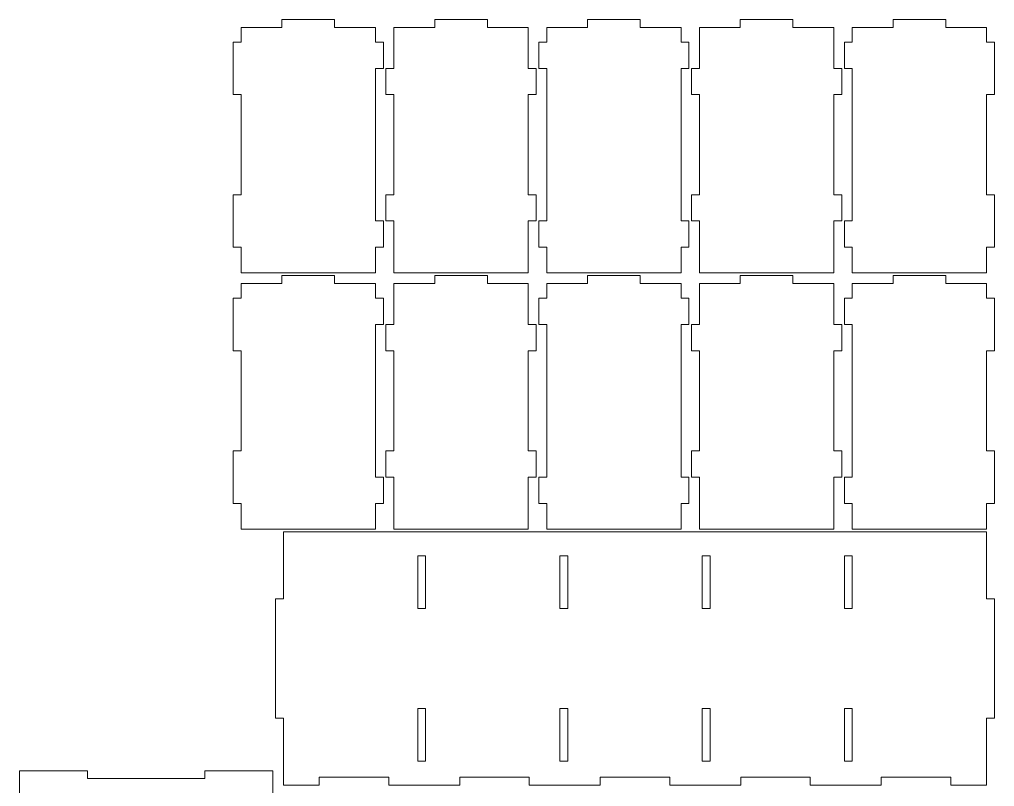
# Model space of a CAD drawing. Header units: centimetres. Extents: x -111.3 to -47.7, y -48.1 to 14.1.
# Drawn here: x -109.25 to -72.19, y -15 to 14.14 of the extents above; entities that cross this region are included whole.
import ezdxf

# ---------------------------------------------------------------- set-up
doc = ezdxf.new("R2010")
doc.units = ezdxf.units.CM
doc.header["$MEASUREMENT"] = 0
doc.layers.add('layer 1', color=7, linetype='Continuous')

msp = doc.modelspace()

# ---------------------------------------------------------------- linework, layer by layer
at = {"layer": 'layer 1', "lineweight": 18}
for points in [[(-97.2752, 14.13903), (-97.2752, 14.13903), (-99.2752, 14.13903), (-99.2752, 14.13903), (-99.2752, 14.13903), (-99.2752, 14.13903), (-99.2752, 13.83869), (-99.2752, 13.83869), (-99.2752, 13.83869), (-99.2752, 13.83869), (-100.82806, 13.83869), (-100.82806, 13.83869), (-100.82806, 13.83869), (-100.82806, 13.83869), (-100.82806, 13.28379), (-100.82806, 13.28379), (-100.82806, 13.28379), (-100.82806, 13.28379), (-101.12899, 13.28379), (-101.12899, 13.28379), (-101.12899, 13.28379), (-101.12899, 13.28379), (-101.12899, 11.28379), (-101.12899, 11.28379), (-101.12899, 11.28379), (-101.12899, 11.28379), (-100.82806, 11.28379), (-100.82806, 11.28379), (-100.82806, 11.28379), (-100.82806, 11.28379), (-100.82806, 7.48379), (-100.82806, 7.48379), (-100.82806, 7.48379), (-100.82806, 7.48379), (-101.12899, 7.48379), (-101.12899, 7.48379), (-101.12899, 7.48379), (-101.12899, 7.48379), (-101.12899, 5.48379), (-101.12899, 5.48379), (-101.12899, 5.48379), (-101.12899, 5.48379), (-100.82806, 5.48379), (-100.82806, 5.48379), (-100.82806, 5.48379), (-100.82806, 5.48379), (-100.82806, 4.50869), (-100.82806, 4.50869), (-100.82806, 4.50869), (-100.82806, 4.50869), (-95.72233, 4.50869), (-95.72233, 4.50869), (-95.72233, 4.50869), (-95.72233, 4.50869), (-95.72233, 5.48379), (-95.72233, 5.48379), (-95.72233, 5.48379), (-95.72233, 5.48379), (-95.4214, 5.48379), (-95.4214, 5.48379), (-95.4214, 5.48379), (-95.4214, 5.48379), (-95.4214, 6.48379), (-95.4214, 6.48379), (-95.4214, 6.48379), (-95.4214, 6.48379), (-95.72233, 6.48379), (-95.72233, 6.48379), (-95.72233, 6.48379), (-95.72233, 6.48379), (-95.72233, 12.28379), (-95.72233, 12.28379), (-95.72233, 12.28379), (-95.72233, 12.28379), (-95.4214, 12.28379), (-95.4214, 12.28379), (-95.4214, 12.28379), (-95.4214, 12.28379), (-95.4214, 13.28379), (-95.4214, 13.28379), (-95.4214, 13.28379), (-95.4214, 13.28379), (-95.72233, 13.28379), (-95.72233, 13.28379), (-95.72233, 13.28379), (-95.72233, 13.28379), (-95.72233, 13.83869), (-95.72233, 13.83869), (-95.72233, 13.83869), (-95.72233, 13.83869), (-97.2752, 13.83869), (-97.2752, 13.83869), (-97.2752, 13.83869), (-97.2752, 13.83869), (-97.2752, 14.13903), (-97.2752, 14.13903)], [(-91.46761, 14.13903), (-91.46761, 14.13903), (-93.46761, 14.13903), (-93.46761, 14.13903), (-93.46761, 14.13903), (-93.46761, 14.13903), (-93.46761, 13.83869), (-93.46761, 13.83869), (-93.46761, 13.83869), (-93.46761, 13.83869), (-95.02047, 13.83869), (-95.02047, 13.83869), (-95.02047, 13.83869), (-95.02047, 13.83869), (-95.02047, 12.28379), (-95.02047, 12.28379), (-95.02047, 12.28379), (-95.02047, 12.28379), (-95.3214, 12.28379), (-95.3214, 12.28379), (-95.3214, 12.28379), (-95.3214, 12.28379), (-95.3214, 11.28379), (-95.3214, 11.28379), (-95.3214, 11.28379), (-95.3214, 11.28379), (-95.02047, 11.28379), (-95.02047, 11.28379), (-95.02047, 11.28379), (-95.02047, 11.28379), (-95.02047, 7.48379), (-95.02047, 7.48379), (-95.02047, 7.48379), (-95.02047, 7.48379), (-95.3214, 7.48379), (-95.3214, 7.48379), (-95.3214, 7.48379), (-95.3214, 7.48379), (-95.3214, 6.48379), (-95.3214, 6.48379), (-95.3214, 6.48379), (-95.3214, 6.48379), (-95.02047, 6.48379), (-95.02047, 6.48379), (-95.02047, 6.48379), (-95.02047, 6.48379), (-95.02047, 4.50869), (-95.02047, 4.50869), (-95.02047, 4.50869), (-95.02047, 4.50869), (-89.91474, 4.50869), (-89.91474, 4.50869), (-89.91474, 4.50869), (-89.91474, 4.50869), (-89.91474, 6.48379), (-89.91474, 6.48379), (-89.91474, 6.48379), (-89.91474, 6.48379), (-89.61381, 6.48379), (-89.61381, 6.48379), (-89.61381, 6.48379), (-89.61381, 6.48379), (-89.61381, 7.48379), (-89.61381, 7.48379), (-89.61381, 7.48379), (-89.61381, 7.48379), (-89.91474, 7.48379), (-89.91474, 7.48379), (-89.91474, 7.48379), (-89.91474, 7.48379), (-89.91474, 11.28379), (-89.91474, 11.28379), (-89.91474, 11.28379), (-89.91474, 11.28379), (-89.61381, 11.28379), (-89.61381, 11.28379), (-89.61381, 11.28379), (-89.61381, 11.28379), (-89.61381, 12.28379), (-89.61381, 12.28379), (-89.61381, 12.28379), (-89.61381, 12.28379), (-89.91474, 12.28379), (-89.91474, 12.28379), (-89.91474, 12.28379), (-89.91474, 12.28379), (-89.91474, 13.83869), (-89.91474, 13.83869), (-89.91474, 13.83869), (-89.91474, 13.83869), (-91.46761, 13.83869), (-91.46761, 13.83869), (-91.46761, 13.83869), (-91.46761, 13.83869), (-91.46761, 14.13903), (-91.46761, 14.13903)], [(-85.66095, 14.13903), (-85.66095, 14.13903), (-87.66095, 14.13903), (-87.66095, 14.13903), (-87.66095, 14.13903), (-87.66095, 14.13903), (-87.66095, 13.83869), (-87.66095, 13.83869), (-87.66095, 13.83869), (-87.66095, 13.83869), (-89.21381, 13.83869), (-89.21381, 13.83869), (-89.21381, 13.83869), (-89.21381, 13.83869), (-89.21381, 13.28379), (-89.21381, 13.28379), (-89.21381, 13.28379), (-89.21381, 13.28379), (-89.51474, 13.28379), (-89.51474, 13.28379), (-89.51474, 13.28379), (-89.51474, 13.28379), (-89.51474, 12.28379), (-89.51474, 12.28379), (-89.51474, 12.28379), (-89.51474, 12.28379), (-89.21381, 12.28379), (-89.21381, 12.28379), (-89.21381, 12.28379), (-89.21381, 12.28379), (-89.21381, 6.48379), (-89.21381, 6.48379), (-89.21381, 6.48379), (-89.21381, 6.48379), (-89.51474, 6.48379), (-89.51474, 6.48379), (-89.51474, 6.48379), (-89.51474, 6.48379), (-89.51474, 5.48379), (-89.51474, 5.48379), (-89.51474, 5.48379), (-89.51474, 5.48379), (-89.21381, 5.48379), (-89.21381, 5.48379), (-89.21381, 5.48379), (-89.21381, 5.48379), (-89.21381, 4.50869), (-89.21381, 4.50869), (-89.21381, 4.50869), (-89.21381, 4.50869), (-84.10808, 4.50869), (-84.10808, 4.50869), (-84.10808, 4.50869), (-84.10808, 4.50869), (-84.10808, 5.48379), (-84.10808, 5.48379), (-84.10808, 5.48379), (-84.10808, 5.48379), (-83.80715, 5.48379), (-83.80715, 5.48379), (-83.80715, 5.48379), (-83.80715, 5.48379), (-83.80715, 6.48379), (-83.80715, 6.48379), (-83.80715, 6.48379), (-83.80715, 6.48379), (-84.10808, 6.48379), (-84.10808, 6.48379), (-84.10808, 6.48379), (-84.10808, 6.48379), (-84.10808, 12.28379), (-84.10808, 12.28379), (-84.10808, 12.28379), (-84.10808, 12.28379), (-83.80715, 12.28379), (-83.80715, 12.28379), (-83.80715, 12.28379), (-83.80715, 12.28379), (-83.80715, 13.28379), (-83.80715, 13.28379), (-83.80715, 13.28379), (-83.80715, 13.28379), (-84.10808, 13.28379), (-84.10808, 13.28379), (-84.10808, 13.28379), (-84.10808, 13.28379), (-84.10808, 13.83869), (-84.10808, 13.83869), (-84.10808, 13.83869), (-84.10808, 13.83869), (-85.66095, 13.83869), (-85.66095, 13.83869), (-85.66095, 13.83869), (-85.66095, 13.83869), (-85.66095, 14.13903), (-85.66095, 14.13903)], [(-79.85336, 14.13903), (-79.85336, 14.13903), (-81.85336, 14.13903), (-81.85336, 14.13903), (-81.85336, 14.13903), (-81.85336, 14.13903), (-81.85336, 13.83869), (-81.85336, 13.83869), (-81.85336, 13.83869), (-81.85336, 13.83869), (-83.40622, 13.83869), (-83.40622, 13.83869), (-83.40622, 13.83869), (-83.40622, 13.83869), (-83.40622, 12.28379), (-83.40622, 12.28379), (-83.40622, 12.28379), (-83.40622, 12.28379), (-83.70715, 12.28379), (-83.70715, 12.28379), (-83.70715, 12.28379), (-83.70715, 12.28379), (-83.70715, 11.28379), (-83.70715, 11.28379), (-83.70715, 11.28379), (-83.70715, 11.28379), (-83.40622, 11.28379), (-83.40622, 11.28379), (-83.40622, 11.28379), (-83.40622, 11.28379), (-83.40622, 7.48379), (-83.40622, 7.48379), (-83.40622, 7.48379), (-83.40622, 7.48379), (-83.70715, 7.48379), (-83.70715, 7.48379), (-83.70715, 7.48379), (-83.70715, 7.48379), (-83.70715, 6.48379), (-83.70715, 6.48379), (-83.70715, 6.48379), (-83.70715, 6.48379), (-83.40622, 6.48379), (-83.40622, 6.48379), (-83.40622, 6.48379), (-83.40622, 6.48379), (-83.40622, 4.50869), (-83.40622, 4.50869), (-83.40622, 4.50869), (-83.40622, 4.50869), (-78.30049, 4.50869), (-78.30049, 4.50869), (-78.30049, 4.50869), (-78.30049, 4.50869), (-78.30049, 6.48379), (-78.30049, 6.48379), (-78.30049, 6.48379), (-78.30049, 6.48379), (-77.99956, 6.48379), (-77.99956, 6.48379), (-77.99956, 6.48379), (-77.99956, 6.48379), (-77.99956, 7.48379), (-77.99956, 7.48379), (-77.99956, 7.48379), (-77.99956, 7.48379), (-78.30049, 7.48379), (-78.30049, 7.48379), (-78.30049, 7.48379), (-78.30049, 7.48379), (-78.30049, 11.28379), (-78.30049, 11.28379), (-78.30049, 11.28379), (-78.30049, 11.28379), (-77.99956, 11.28379), (-77.99956, 11.28379), (-77.99956, 11.28379), (-77.99956, 11.28379), (-77.99956, 12.28379), (-77.99956, 12.28379), (-77.99956, 12.28379), (-77.99956, 12.28379), (-78.30049, 12.28379), (-78.30049, 12.28379), (-78.30049, 12.28379), (-78.30049, 12.28379), (-78.30049, 13.83869), (-78.30049, 13.83869), (-78.30049, 13.83869), (-78.30049, 13.83869), (-79.85336, 13.83869), (-79.85336, 13.83869), (-79.85336, 13.83869), (-79.85336, 13.83869), (-79.85336, 14.13903), (-79.85336, 14.13903)], [(-74.04577, 14.13903), (-74.04577, 14.13903), (-76.04577, 14.13903), (-76.04577, 14.13903), (-76.04577, 14.13903), (-76.04577, 14.13903), (-76.04577, 13.83869), (-76.04577, 13.83869), (-76.04577, 13.83869), (-76.04577, 13.83869), (-77.59863, 13.83869), (-77.59863, 13.83869), (-77.59863, 13.83869), (-77.59863, 13.83869), (-77.59863, 13.28379), (-77.59863, 13.28379), (-77.59863, 13.28379), (-77.59863, 13.28379), (-77.89956, 13.28379), (-77.89956, 13.28379), (-77.89956, 13.28379), (-77.89956, 13.28379), (-77.89956, 12.28379), (-77.89956, 12.28379), (-77.89956, 12.28379), (-77.89956, 12.28379), (-77.59863, 12.28379), (-77.59863, 12.28379), (-77.59863, 12.28379), (-77.59863, 12.28379), (-77.59863, 6.48379), (-77.59863, 6.48379), (-77.59863, 6.48379), (-77.59863, 6.48379), (-77.89956, 6.48379), (-77.89956, 6.48379), (-77.89956, 6.48379), (-77.89956, 6.48379), (-77.89956, 5.48379), (-77.89956, 5.48379), (-77.89956, 5.48379), (-77.89956, 5.48379), (-77.59863, 5.48379), (-77.59863, 5.48379), (-77.59863, 5.48379), (-77.59863, 5.48379), (-77.59863, 4.50869), (-77.59863, 4.50869), (-77.59863, 4.50869), (-77.59863, 4.50869), (-72.4929, 4.50869), (-72.4929, 4.50869), (-72.4929, 4.50869), (-72.4929, 4.50869), (-72.4929, 5.48379), (-72.4929, 5.48379), (-72.4929, 5.48379), (-72.4929, 5.48379), (-72.19197, 5.48379), (-72.19197, 5.48379), (-72.19197, 5.48379), (-72.19197, 5.48379), (-72.19197, 7.48379), (-72.19197, 7.48379), (-72.19197, 7.48379), (-72.19197, 7.48379), (-72.4929, 7.48379), (-72.4929, 7.48379), (-72.4929, 7.48379), (-72.4929, 7.48379), (-72.4929, 11.28379), (-72.4929, 11.28379), (-72.4929, 11.28379), (-72.4929, 11.28379), (-72.19197, 11.28379), (-72.19197, 11.28379), (-72.19197, 11.28379), (-72.19197, 11.28379), (-72.19197, 13.28379), (-72.19197, 13.28379), (-72.19197, 13.28379), (-72.19197, 13.28379), (-72.4929, 13.28379), (-72.4929, 13.28379), (-72.4929, 13.28379), (-72.4929, 13.28379), (-72.4929, 13.83869), (-72.4929, 13.83869), (-72.4929, 13.83869), (-72.4929, 13.83869), (-74.04577, 13.83869), (-74.04577, 13.83869), (-74.04577, 13.83869), (-74.04577, 13.83869), (-74.04577, 14.13903), (-74.04577, 14.13903)], [(-97.2752, 4.40869), (-97.2752, 4.40869), (-99.2752, 4.40869), (-99.2752, 4.40869), (-99.2752, 4.40869), (-99.2752, 4.40869), (-99.2752, 4.10835), (-99.2752, 4.10835), (-99.2752, 4.10835), (-99.2752, 4.10835), (-100.82806, 4.10835), (-100.82806, 4.10835), (-100.82806, 4.10835), (-100.82806, 4.10835), (-100.82806, 3.55345), (-100.82806, 3.55345), (-100.82806, 3.55345), (-100.82806, 3.55345), (-101.12899, 3.55345), (-101.12899, 3.55345), (-101.12899, 3.55345), (-101.12899, 3.55345), (-101.12899, 1.55345), (-101.12899, 1.55345), (-101.12899, 1.55345), (-101.12899, 1.55345), (-100.82806, 1.55345), (-100.82806, 1.55345), (-100.82806, 1.55345), (-100.82806, 1.55345), (-100.82806, -2.24655), (-100.82806, -2.24655), (-100.82806, -2.24655), (-100.82806, -2.24655), (-101.12899, -2.24655), (-101.12899, -2.24655), (-101.12899, -2.24655), (-101.12899, -2.24655), (-101.12899, -4.24655), (-101.12899, -4.24655), (-101.12899, -4.24655), (-101.12899, -4.24655), (-100.82806, -4.24655), (-100.82806, -4.24655), (-100.82806, -4.24655), (-100.82806, -4.24655), (-100.82806, -5.22165), (-100.82806, -5.22165), (-100.82806, -5.22165), (-100.82806, -5.22165), (-95.72233, -5.22165), (-95.72233, -5.22165), (-95.72233, -5.22165), (-95.72233, -5.22165), (-95.72233, -4.24655), (-95.72233, -4.24655), (-95.72233, -4.24655), (-95.72233, -4.24655), (-95.4214, -4.24655), (-95.4214, -4.24655), (-95.4214, -4.24655), (-95.4214, -4.24655), (-95.4214, -3.24655), (-95.4214, -3.24655), (-95.4214, -3.24655), (-95.4214, -3.24655), (-95.72233, -3.24655), (-95.72233, -3.24655), (-95.72233, -3.24655), (-95.72233, -3.24655), (-95.72233, 2.55345), (-95.72233, 2.55345), (-95.72233, 2.55345), (-95.72233, 2.55345), (-95.4214, 2.55345), (-95.4214, 2.55345), (-95.4214, 2.55345), (-95.4214, 2.55345), (-95.4214, 3.55345), (-95.4214, 3.55345), (-95.4214, 3.55345), (-95.4214, 3.55345), (-95.72233, 3.55345), (-95.72233, 3.55345), (-95.72233, 3.55345), (-95.72233, 3.55345), (-95.72233, 4.10835), (-95.72233, 4.10835), (-95.72233, 4.10835), (-95.72233, 4.10835), (-97.2752, 4.10835), (-97.2752, 4.10835), (-97.2752, 4.10835), (-97.2752, 4.10835), (-97.2752, 4.40869), (-97.2752, 4.40869)], [(-91.46761, 4.40869), (-91.46761, 4.40869), (-93.46761, 4.40869), (-93.46761, 4.40869), (-93.46761, 4.40869), (-93.46761, 4.40869), (-93.46761, 4.10835), (-93.46761, 4.10835), (-93.46761, 4.10835), (-93.46761, 4.10835), (-95.02047, 4.10835), (-95.02047, 4.10835), (-95.02047, 4.10835), (-95.02047, 4.10835), (-95.02047, 2.55345), (-95.02047, 2.55345), (-95.02047, 2.55345), (-95.02047, 2.55345), (-95.3214, 2.55345), (-95.3214, 2.55345), (-95.3214, 2.55345), (-95.3214, 2.55345), (-95.3214, 1.55345), (-95.3214, 1.55345), (-95.3214, 1.55345), (-95.3214, 1.55345), (-95.02047, 1.55345), (-95.02047, 1.55345), (-95.02047, 1.55345), (-95.02047, 1.55345), (-95.02047, -2.24655), (-95.02047, -2.24655), (-95.02047, -2.24655), (-95.02047, -2.24655), (-95.3214, -2.24655), (-95.3214, -2.24655), (-95.3214, -2.24655), (-95.3214, -2.24655), (-95.3214, -3.24655), (-95.3214, -3.24655), (-95.3214, -3.24655), (-95.3214, -3.24655), (-95.02047, -3.24655), (-95.02047, -3.24655), (-95.02047, -3.24655), (-95.02047, -3.24655), (-95.02047, -5.22165), (-95.02047, -5.22165), (-95.02047, -5.22165), (-95.02047, -5.22165), (-89.91474, -5.22165), (-89.91474, -5.22165), (-89.91474, -5.22165), (-89.91474, -5.22165), (-89.91474, -3.24655), (-89.91474, -3.24655), (-89.91474, -3.24655), (-89.91474, -3.24655), (-89.61381, -3.24655), (-89.61381, -3.24655), (-89.61381, -3.24655), (-89.61381, -3.24655), (-89.61381, -2.24655), (-89.61381, -2.24655), (-89.61381, -2.24655), (-89.61381, -2.24655), (-89.91474, -2.24655), (-89.91474, -2.24655), (-89.91474, -2.24655), (-89.91474, -2.24655), (-89.91474, 1.55345), (-89.91474, 1.55345), (-89.91474, 1.55345), (-89.91474, 1.55345), (-89.61381, 1.55345), (-89.61381, 1.55345), (-89.61381, 1.55345), (-89.61381, 1.55345), (-89.61381, 2.55345), (-89.61381, 2.55345), (-89.61381, 2.55345), (-89.61381, 2.55345), (-89.91474, 2.55345), (-89.91474, 2.55345), (-89.91474, 2.55345), (-89.91474, 2.55345), (-89.91474, 4.10835), (-89.91474, 4.10835), (-89.91474, 4.10835), (-89.91474, 4.10835), (-91.46761, 4.10835), (-91.46761, 4.10835), (-91.46761, 4.10835), (-91.46761, 4.10835), (-91.46761, 4.40869), (-91.46761, 4.40869)], [(-85.66095, 4.40869), (-85.66095, 4.40869), (-87.66095, 4.40869), (-87.66095, 4.40869), (-87.66095, 4.40869), (-87.66095, 4.40869), (-87.66095, 4.10835), (-87.66095, 4.10835), (-87.66095, 4.10835), (-87.66095, 4.10835), (-89.21381, 4.10835), (-89.21381, 4.10835), (-89.21381, 4.10835), (-89.21381, 4.10835), (-89.21381, 3.55345), (-89.21381, 3.55345), (-89.21381, 3.55345), (-89.21381, 3.55345), (-89.51474, 3.55345), (-89.51474, 3.55345), (-89.51474, 3.55345), (-89.51474, 3.55345), (-89.51474, 2.55345), (-89.51474, 2.55345), (-89.51474, 2.55345), (-89.51474, 2.55345), (-89.21381, 2.55345), (-89.21381, 2.55345), (-89.21381, 2.55345), (-89.21381, 2.55345), (-89.21381, -3.24655), (-89.21381, -3.24655), (-89.21381, -3.24655), (-89.21381, -3.24655), (-89.51474, -3.24655), (-89.51474, -3.24655), (-89.51474, -3.24655), (-89.51474, -3.24655), (-89.51474, -4.24655), (-89.51474, -4.24655), (-89.51474, -4.24655), (-89.51474, -4.24655), (-89.21381, -4.24655), (-89.21381, -4.24655), (-89.21381, -4.24655), (-89.21381, -4.24655), (-89.21381, -5.22165), (-89.21381, -5.22165), (-89.21381, -5.22165), (-89.21381, -5.22165), (-84.10808, -5.22165), (-84.10808, -5.22165), (-84.10808, -5.22165), (-84.10808, -5.22165), (-84.10808, -4.24655), (-84.10808, -4.24655), (-84.10808, -4.24655), (-84.10808, -4.24655), (-83.80715, -4.24655), (-83.80715, -4.24655), (-83.80715, -4.24655), (-83.80715, -4.24655), (-83.80715, -3.24655), (-83.80715, -3.24655), (-83.80715, -3.24655), (-83.80715, -3.24655), (-84.10808, -3.24655), (-84.10808, -3.24655), (-84.10808, -3.24655), (-84.10808, -3.24655), (-84.10808, 2.55345), (-84.10808, 2.55345), (-84.10808, 2.55345), (-84.10808, 2.55345), (-83.80715, 2.55345), (-83.80715, 2.55345), (-83.80715, 2.55345), (-83.80715, 2.55345), (-83.80715, 3.55345), (-83.80715, 3.55345), (-83.80715, 3.55345), (-83.80715, 3.55345), (-84.10808, 3.55345), (-84.10808, 3.55345), (-84.10808, 3.55345), (-84.10808, 3.55345), (-84.10808, 4.10835), (-84.10808, 4.10835), (-84.10808, 4.10835), (-84.10808, 4.10835), (-85.66095, 4.10835), (-85.66095, 4.10835), (-85.66095, 4.10835), (-85.66095, 4.10835), (-85.66095, 4.40869), (-85.66095, 4.40869)], [(-79.85336, 4.40869), (-79.85336, 4.40869), (-81.85336, 4.40869), (-81.85336, 4.40869), (-81.85336, 4.40869), (-81.85336, 4.40869), (-81.85336, 4.10835), (-81.85336, 4.10835), (-81.85336, 4.10835), (-81.85336, 4.10835), (-83.40622, 4.10835), (-83.40622, 4.10835), (-83.40622, 4.10835), (-83.40622, 4.10835), (-83.40622, 2.55345), (-83.40622, 2.55345), (-83.40622, 2.55345), (-83.40622, 2.55345), (-83.70715, 2.55345), (-83.70715, 2.55345), (-83.70715, 2.55345), (-83.70715, 2.55345), (-83.70715, 1.55345), (-83.70715, 1.55345), (-83.70715, 1.55345), (-83.70715, 1.55345), (-83.40622, 1.55345), (-83.40622, 1.55345), (-83.40622, 1.55345), (-83.40622, 1.55345), (-83.40622, -2.24655), (-83.40622, -2.24655), (-83.40622, -2.24655), (-83.40622, -2.24655), (-83.70715, -2.24655), (-83.70715, -2.24655), (-83.70715, -2.24655), (-83.70715, -2.24655), (-83.70715, -3.24655), (-83.70715, -3.24655), (-83.70715, -3.24655), (-83.70715, -3.24655), (-83.40622, -3.24655), (-83.40622, -3.24655), (-83.40622, -3.24655), (-83.40622, -3.24655), (-83.40622, -5.22165), (-83.40622, -5.22165), (-83.40622, -5.22165), (-83.40622, -5.22165), (-78.30049, -5.22165), (-78.30049, -5.22165), (-78.30049, -5.22165), (-78.30049, -5.22165), (-78.30049, -3.24655), (-78.30049, -3.24655), (-78.30049, -3.24655), (-78.30049, -3.24655), (-77.99956, -3.24655), (-77.99956, -3.24655), (-77.99956, -3.24655), (-77.99956, -3.24655), (-77.99956, -2.24655), (-77.99956, -2.24655), (-77.99956, -2.24655), (-77.99956, -2.24655), (-78.30049, -2.24655), (-78.30049, -2.24655), (-78.30049, -2.24655), (-78.30049, -2.24655), (-78.30049, 1.55345), (-78.30049, 1.55345), (-78.30049, 1.55345), (-78.30049, 1.55345), (-77.99956, 1.55345), (-77.99956, 1.55345), (-77.99956, 1.55345), (-77.99956, 1.55345), (-77.99956, 2.55345), (-77.99956, 2.55345), (-77.99956, 2.55345), (-77.99956, 2.55345), (-78.30049, 2.55345), (-78.30049, 2.55345), (-78.30049, 2.55345), (-78.30049, 2.55345), (-78.30049, 4.10835), (-78.30049, 4.10835), (-78.30049, 4.10835), (-78.30049, 4.10835), (-79.85336, 4.10835), (-79.85336, 4.10835), (-79.85336, 4.10835), (-79.85336, 4.10835), (-79.85336, 4.40869), (-79.85336, 4.40869)], [(-74.04577, 4.40869), (-74.04577, 4.40869), (-76.04577, 4.40869), (-76.04577, 4.40869), (-76.04577, 4.40869), (-76.04577, 4.40869), (-76.04577, 4.10835), (-76.04577, 4.10835), (-76.04577, 4.10835), (-76.04577, 4.10835), (-77.59863, 4.10835), (-77.59863, 4.10835), (-77.59863, 4.10835), (-77.59863, 4.10835), (-77.59863, 3.55345), (-77.59863, 3.55345), (-77.59863, 3.55345), (-77.59863, 3.55345), (-77.89956, 3.55345), (-77.89956, 3.55345), (-77.89956, 3.55345), (-77.89956, 3.55345), (-77.89956, 2.55345), (-77.89956, 2.55345), (-77.89956, 2.55345), (-77.89956, 2.55345), (-77.59863, 2.55345), (-77.59863, 2.55345), (-77.59863, 2.55345), (-77.59863, 2.55345), (-77.59863, -3.24655), (-77.59863, -3.24655), (-77.59863, -3.24655), (-77.59863, -3.24655), (-77.89956, -3.24655), (-77.89956, -3.24655), (-77.89956, -3.24655), (-77.89956, -3.24655), (-77.89956, -4.24655), (-77.89956, -4.24655), (-77.89956, -4.24655), (-77.89956, -4.24655), (-77.59863, -4.24655), (-77.59863, -4.24655), (-77.59863, -4.24655), (-77.59863, -4.24655), (-77.59863, -5.22165), (-77.59863, -5.22165), (-77.59863, -5.22165), (-77.59863, -5.22165), (-72.4929, -5.22165), (-72.4929, -5.22165), (-72.4929, -5.22165), (-72.4929, -5.22165), (-72.4929, -4.24655), (-72.4929, -4.24655), (-72.4929, -4.24655), (-72.4929, -4.24655), (-72.19197, -4.24655), (-72.19197, -4.24655), (-72.19197, -4.24655), (-72.19197, -4.24655), (-72.19197, -2.24655), (-72.19197, -2.24655), (-72.19197, -2.24655), (-72.19197, -2.24655), (-72.4929, -2.24655), (-72.4929, -2.24655), (-72.4929, -2.24655), (-72.4929, -2.24655), (-72.4929, 1.55345), (-72.4929, 1.55345), (-72.4929, 1.55345), (-72.4929, 1.55345), (-72.19197, 1.55345), (-72.19197, 1.55345), (-72.19197, 1.55345), (-72.19197, 1.55345), (-72.19197, 3.55345), (-72.19197, 3.55345), (-72.19197, 3.55345), (-72.19197, 3.55345), (-72.4929, 3.55345), (-72.4929, 3.55345), (-72.4929, 3.55345), (-72.4929, 3.55345), (-72.4929, 4.10835), (-72.4929, 4.10835), (-72.4929, 4.10835), (-72.4929, 4.10835), (-74.04577, 4.10835), (-74.04577, 4.10835), (-74.04577, 4.10835), (-74.04577, 4.10835), (-74.04577, 4.40869), (-74.04577, 4.40869)]]:
    msp.add_open_spline(points, degree=3, knots=[0, 0, 0, 0, 0.04, 0.04, 0.04, 0.04, 0.08, 0.08, 0.08, 0.08, 0.12, 0.12, 0.12, 0.12, 0.16, 0.16, 0.16, 0.16, 0.2, 0.2, 0.2, 0.2, 0.24, 0.24, 0.24, 0.24, 0.28, 0.28, 0.28, 0.28, 0.32, 0.32, 0.32, 0.32, 0.36, 0.36, 0.36, 0.36, 0.4, 0.4, 0.4, 0.4, 0.44, 0.44, 0.44, 0.44, 0.48, 0.48, 0.48, 0.48, 0.52, 0.52, 0.52, 0.52, 0.56, 0.56, 0.56, 0.56, 0.6, 0.6, 0.6, 0.6, 0.64, 0.64, 0.64, 0.64, 0.68, 0.68, 0.68, 0.68, 0.72, 0.72, 0.72, 0.72, 0.76, 0.76, 0.76, 0.76, 0.8, 0.8, 0.8, 0.8, 0.84, 0.84, 0.84, 0.84, 0.88, 0.88, 0.88, 0.88, 0.92, 0.92, 0.92, 0.92, 1, 1, 1, 1], dxfattribs=at)
at = {"layer": 'layer 1', "lineweight": 0}
for points, knots in [([(-99.22197, -14.95165), (-99.22197, -14.95165), (-99.22197, -12.40165), (-99.22197, -12.40165), (-99.22197, -12.40165), (-99.22197, -12.40165), (-99.52197, -12.40165), (-99.52197, -12.40165), (-99.52197, -12.40165), (-99.52197, -12.40165), (-99.52197, -7.87165), (-99.52197, -7.87165), (-99.52197, -7.87165), (-99.52197, -7.87165), (-99.22197, -7.87165), (-99.22197, -7.87165), (-99.22197, -7.87165), (-99.22197, -7.87165), (-99.22197, -5.32165), (-99.22197, -5.32165), (-99.22197, -5.32165), (-90.30607, -5.32165), (-81.40787, -5.32165), (-72.49197, -5.32165), (-72.49197, -5.32165), (-72.49197, -5.32165), (-72.49197, -7.87165), (-72.49197, -7.87165), (-72.49197, -7.87165), (-72.49197, -7.87165), (-72.19197, -7.87165), (-72.19197, -7.87165), (-72.19197, -7.87165), (-72.19197, -7.87165), (-72.19197, -12.40165), (-72.19197, -12.40165), (-72.19197, -12.40165), (-72.19197, -12.40165), (-72.49197, -12.40165), (-72.49197, -12.40165), (-72.49197, -12.40165), (-72.49197, -12.40165), (-72.49197, -14.95165), (-72.49197, -14.95165), (-72.49197, -14.95165), (-72.49197, -14.95165), (-73.85697, -14.95165), (-73.85697, -14.95165), (-73.85697, -14.95165), (-73.85697, -14.95165), (-73.85697, -14.65165), (-73.85697, -14.65165), (-73.85697, -14.65165), (-73.85697, -14.65165), (-76.49697, -14.65165), (-76.49697, -14.65165), (-76.49697, -14.65165), (-76.49697, -14.65165), (-76.49697, -14.95165), (-76.49697, -14.95165), (-76.49697, -14.95165), (-76.49697, -14.95165), (-79.19697, -14.95165), (-79.19697, -14.95165), (-79.19697, -14.95165), (-79.19697, -14.95165), (-79.19697, -14.65165), (-79.19697, -14.65165), (-79.19697, -14.65165), (-79.19697, -14.65165), (-81.83697, -14.65165), (-81.83697, -14.65165), (-81.83697, -14.65165), (-81.83697, -14.65165), (-81.83697, -14.95165), (-81.83697, -14.95165), (-81.83697, -14.95165), (-81.83697, -14.95165), (-84.53697, -14.95165), (-84.53697, -14.95165), (-84.53697, -14.95165), (-84.53697, -14.95165), (-84.53697, -14.65165), (-84.53697, -14.65165), (-84.53697, -14.65165), (-84.53697, -14.65165), (-87.17697, -14.65165), (-87.17697, -14.65165), (-87.17697, -14.65165), (-87.17697, -14.65165), (-87.17697, -14.95165), (-87.17697, -14.95165), (-87.17697, -14.95165), (-87.17697, -14.95165), (-89.87697, -14.95165), (-89.87697, -14.95165), (-89.87697, -14.95165), (-89.87697, -14.95165), (-89.87697, -14.65165), (-89.87697, -14.65165), (-89.87697, -14.65165), (-89.87697, -14.65165), (-92.51697, -14.65165), (-92.51697, -14.65165), (-92.51697, -14.65165), (-92.51697, -14.65165), (-92.51697, -14.95165), (-92.51697, -14.95165), (-92.51697, -14.95165), (-92.51697, -14.95165), (-95.21697, -14.95165), (-95.21697, -14.95165), (-95.21697, -14.95165), (-95.21697, -14.95165), (-95.21697, -14.65165), (-95.21697, -14.65165), (-95.21697, -14.65165), (-95.21697, -14.65165), (-97.85697, -14.65165), (-97.85697, -14.65165), (-97.85697, -14.65165), (-97.85697, -14.65165), (-97.85697, -14.95165), (-97.85697, -14.95165), (-97.85697, -14.95165), (-97.85697, -14.95165), (-99.22197, -14.95165), (-99.22197, -14.95165)], [0, 0, 0, 0, 0.03030303, 0.03030303, 0.03030303, 0.03030303, 0.06060606, 0.06060606, 0.06060606, 0.06060606, 0.09090909, 0.09090909, 0.09090909, 0.09090909, 0.12121212, 0.12121212, 0.12121212, 0.12121212, 0.15151515, 0.15151515, 0.15151515, 0.15151515, 0.18181818, 0.18181818, 0.18181818, 0.18181818, 0.21212121, 0.21212121, 0.21212121, 0.21212121, 0.24242424, 0.24242424, 0.24242424, 0.24242424, 0.27272727, 0.27272727, 0.27272727, 0.27272727, 0.3030303, 0.3030303, 0.3030303, 0.3030303, 0.33333333, 0.33333333, 0.33333333, 0.33333333, 0.36363636, 0.36363636, 0.36363636, 0.36363636, 0.39393939, 0.39393939, 0.39393939, 0.39393939, 0.42424242, 0.42424242, 0.42424242, 0.42424242, 0.45454545, 0.45454545, 0.45454545, 0.45454545, 0.48484848, 0.48484848, 0.48484848, 0.48484848, 0.51515152, 0.51515152, 0.51515152, 0.51515152, 0.54545455, 0.54545455, 0.54545455, 0.54545455, 0.57575758, 0.57575758, 0.57575758, 0.57575758, 0.60606061, 0.60606061, 0.60606061, 0.60606061, 0.63636364, 0.63636364, 0.63636364, 0.63636364, 0.66666667, 0.66666667, 0.66666667, 0.66666667, 0.6969697, 0.6969697, 0.6969697, 0.6969697, 0.72727273, 0.72727273, 0.72727273, 0.72727273, 0.75757576, 0.75757576, 0.75757576, 0.75757576, 0.78787879, 0.78787879, 0.78787879, 0.78787879, 0.81818182, 0.81818182, 0.81818182, 0.81818182, 0.84848485, 0.84848485, 0.84848485, 0.84848485, 0.87878788, 0.87878788, 0.87878788, 0.87878788, 0.90909091, 0.90909091, 0.90909091, 0.90909091, 0.93939394, 0.93939394, 0.93939394, 0.93939394, 1, 1, 1, 1]), ([(-93.8159, -8.2441), (-93.8159, -8.2441), (-93.8159, -6.2441), (-93.8159, -6.2441), (-93.8159, -6.2441), (-93.8159, -6.2441), (-94.11624, -6.2441), (-94.11624, -6.2441), (-94.11624, -6.2441), (-94.11624, -6.2441), (-94.11624, -8.2441), (-94.11624, -8.2441), (-94.11624, -8.2441), (-94.11624, -8.2441), (-93.8159, -8.2441), (-93.8159, -8.2441)], [0, 0, 0, 0, 0.2, 0.2, 0.2, 0.2, 0.4, 0.4, 0.4, 0.4, 0.6, 0.6, 0.6, 0.6, 1, 1, 1, 1]), ([(-88.40984, -8.2441), (-88.40984, -8.2441), (-88.40984, -6.2441), (-88.40984, -6.2441), (-88.40984, -6.2441), (-88.40984, -6.2441), (-88.71018, -6.2441), (-88.71018, -6.2441), (-88.71018, -6.2441), (-88.71018, -6.2441), (-88.71018, -8.2441), (-88.71018, -8.2441), (-88.71018, -8.2441), (-88.71018, -8.2441), (-88.40984, -8.2441), (-88.40984, -8.2441)], [0, 0, 0, 0, 0.2, 0.2, 0.2, 0.2, 0.4, 0.4, 0.4, 0.4, 0.6, 0.6, 0.6, 0.6, 1, 1, 1, 1]), ([(-83.00377, -8.2441), (-83.00377, -8.2441), (-83.00377, -6.2441), (-83.00377, -6.2441), (-83.00377, -6.2441), (-83.00377, -6.2441), (-83.30411, -6.2441), (-83.30411, -6.2441), (-83.30411, -6.2441), (-83.30411, -6.2441), (-83.30411, -8.2441), (-83.30411, -8.2441), (-83.30411, -8.2441), (-83.30411, -8.2441), (-83.00377, -8.2441), (-83.00377, -8.2441)], [0, 0, 0, 0, 0.2, 0.2, 0.2, 0.2, 0.4, 0.4, 0.4, 0.4, 0.6, 0.6, 0.6, 0.6, 1, 1, 1, 1]), ([(-77.5977, -8.2441), (-77.5977, -8.2441), (-77.5977, -6.2441), (-77.5977, -6.2441), (-77.5977, -6.2441), (-77.5977, -6.2441), (-77.89804, -6.2441), (-77.89804, -6.2441), (-77.89804, -6.2441), (-77.89804, -6.2441), (-77.89804, -8.2441), (-77.89804, -8.2441), (-77.89804, -8.2441), (-77.89804, -8.2441), (-77.5977, -8.2441), (-77.5977, -8.2441)], [0, 0, 0, 0, 0.2, 0.2, 0.2, 0.2, 0.4, 0.4, 0.4, 0.4, 0.6, 0.6, 0.6, 0.6, 1, 1, 1, 1]), ([(-93.8159, -14.0441), (-93.8159, -14.0441), (-93.8159, -12.0441), (-93.8159, -12.0441), (-93.8159, -12.0441), (-93.8159, -12.0441), (-94.11624, -12.0441), (-94.11624, -12.0441), (-94.11624, -12.0441), (-94.11624, -12.0441), (-94.11624, -14.0441), (-94.11624, -14.0441), (-94.11624, -14.0441), (-94.11624, -14.0441), (-93.8159, -14.0441), (-93.8159, -14.0441)], [0, 0, 0, 0, 0.2, 0.2, 0.2, 0.2, 0.4, 0.4, 0.4, 0.4, 0.6, 0.6, 0.6, 0.6, 1, 1, 1, 1]), ([(-88.40984, -14.0441), (-88.40984, -14.0441), (-88.40984, -12.0441), (-88.40984, -12.0441), (-88.40984, -12.0441), (-88.40984, -12.0441), (-88.71018, -12.0441), (-88.71018, -12.0441), (-88.71018, -12.0441), (-88.71018, -12.0441), (-88.71018, -14.0441), (-88.71018, -14.0441), (-88.71018, -14.0441), (-88.71018, -14.0441), (-88.40984, -14.0441), (-88.40984, -14.0441)], [0, 0, 0, 0, 0.2, 0.2, 0.2, 0.2, 0.4, 0.4, 0.4, 0.4, 0.6, 0.6, 0.6, 0.6, 1, 1, 1, 1]), ([(-83.00377, -14.0441), (-83.00377, -14.0441), (-83.00377, -12.0441), (-83.00377, -12.0441), (-83.00377, -12.0441), (-83.00377, -12.0441), (-83.30411, -12.0441), (-83.30411, -12.0441), (-83.30411, -12.0441), (-83.30411, -12.0441), (-83.30411, -14.0441), (-83.30411, -14.0441), (-83.30411, -14.0441), (-83.30411, -14.0441), (-83.00377, -14.0441), (-83.00377, -14.0441)], [0, 0, 0, 0, 0.2, 0.2, 0.2, 0.2, 0.4, 0.4, 0.4, 0.4, 0.6, 0.6, 0.6, 0.6, 1, 1, 1, 1]), ([(-77.5977, -14.0441), (-77.5977, -14.0441), (-77.5977, -12.0441), (-77.5977, -12.0441), (-77.5977, -12.0441), (-77.5977, -12.0441), (-77.89804, -12.0441), (-77.89804, -12.0441), (-77.89804, -12.0441), (-77.89804, -12.0441), (-77.89804, -14.0441), (-77.89804, -14.0441), (-77.89804, -14.0441), (-77.89804, -14.0441), (-77.5977, -14.0441), (-77.5977, -14.0441)], [0, 0, 0, 0, 0.2, 0.2, 0.2, 0.2, 0.4, 0.4, 0.4, 0.4, 0.6, 0.6, 0.6, 0.6, 1, 1, 1, 1]), ([(-109.25197, -24.78165), (-109.25197, -21.2246), (-109.25197, -17.9587), (-109.25197, -14.40165), (-109.25197, -14.40165), (-109.25197, -14.40165), (-106.67197, -14.40165), (-106.67197, -14.40165), (-106.67197, -14.40165), (-106.67197, -14.40165), (-106.67197, -14.70165), (-106.67197, -14.70165), (-106.67197, -14.70165), (-106.67197, -14.70165), (-102.20197, -14.70165), (-102.20197, -14.70165), (-102.20197, -14.70165), (-102.20197, -14.70165), (-102.20197, -14.40165), (-102.20197, -14.40165), (-102.20197, -14.40165), (-102.20197, -14.40165), (-99.62197, -14.40165), (-99.62197, -14.40165), (-99.62197, -14.40165), (-99.62197, -14.40165), (-99.62197, -17.16915), (-99.62197, -17.16915), (-99.62197, -17.16915), (-99.62197, -17.16915), (-99.92197, -17.16915), (-99.92197, -17.16915), (-99.92197, -17.16915), (-99.92197, -17.16915), (-99.92197, -22.01415), (-99.92197, -22.01415), (-99.92197, -22.01415), (-99.92197, -22.01415), (-99.62197, -22.01415), (-99.62197, -22.01415), (-99.62197, -22.01415), (-99.62197, -22.01415), (-99.62197, -24.78165), (-99.62197, -24.78165), (-99.62197, -24.78165), (-99.62197, -24.78165), (-99.62197, -25.98165), (-99.62197, -25.98165), (-99.62197, -25.98165), (-99.62197, -25.98165), (-109.25197, -25.98165), (-109.25197, -25.98165), (-109.25197, -25.98165), (-109.25197, -25.98165), (-109.25197, -24.78165), (-109.25197, -24.78165)], [0, 0, 0, 0, 0.06666667, 0.06666667, 0.06666667, 0.06666667, 0.13333333, 0.13333333, 0.13333333, 0.13333333, 0.2, 0.2, 0.2, 0.2, 0.26666667, 0.26666667, 0.26666667, 0.26666667, 0.33333333, 0.33333333, 0.33333333, 0.33333333, 0.4, 0.4, 0.4, 0.4, 0.46666667, 0.46666667, 0.46666667, 0.46666667, 0.53333333, 0.53333333, 0.53333333, 0.53333333, 0.6, 0.6, 0.6, 0.6, 0.66666667, 0.66666667, 0.66666667, 0.66666667, 0.73333333, 0.73333333, 0.73333333, 0.73333333, 0.8, 0.8, 0.8, 0.8, 0.86666667, 0.86666667, 0.86666667, 0.86666667, 1, 1, 1, 1])]:
    msp.add_open_spline(points, degree=3, knots=knots, dxfattribs=at)

doc.saveas('drawing.dxf')
